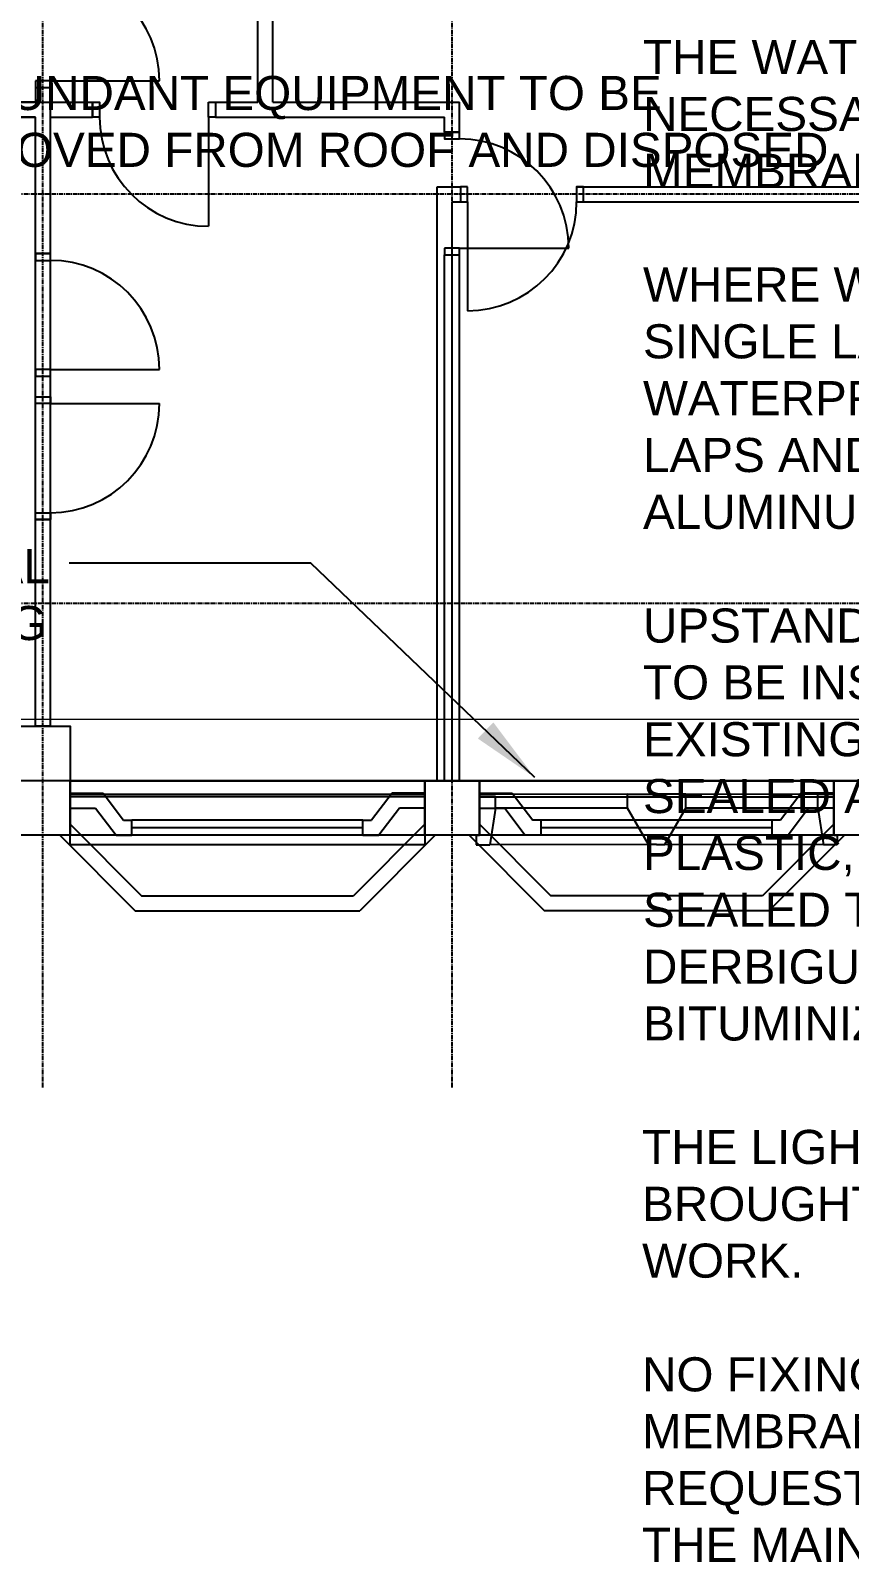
# Model space of a CAD drawing. Header units: millimetres. Extents: x -27283 to 30143, y -18440 to 22926.
# Drawn here: x 15377 to 21380, y -15255 to -4025 of the extents above; entities that cross this region are included whole.
import ezdxf

# ---------------------------------------------------------------- set-up
doc = ezdxf.new("R2010")
doc.units = ezdxf.units.MM
doc.linetypes.add('PCENTRE', pattern=[50.8, 31.75, -6.35, 6.35, -6.35])
doc.linetypes.add('PCENTRE2', pattern=[28.575, 19.05, -3.175, 3.175, -3.175])
for name, color, linetype in [('11th Floor - Doors Windows and Openings', 7, 'Continuous'), ('11th Floor - Structural Members', 7, 'Continuous'), ('11th Floor - Walls', 7, 'Continuous'), ('Boundaries_and_building_grids', 140, 'PCENTRE2'), ('Lift Motor Room Roof - Text and Leaders', 7, 'Continuous'), ('Roof - General', 7, 'Continuous'), ('Roof - Roofs', 7, 'Continuous'), ('Roof - Text and Leaders', 7, 'Continuous'), ('Sixth Floor - Doors Windows and Openings', 7, 'Continuous'), ('Sixth Floor - Structural Members', 7, 'Continuous'), ('Sixth Floor - Walls', 7, 'Continuous'), ('Tenth Floor - Doors Windows and Openings', 7, 'Continuous'), ('Tenth Floor - Structural Members', 7, 'Continuous'), ('Tenth Floor - Walls', 7, 'Continuous')]:
    doc.layers.add(name, color=color, linetype=linetype)
doc.styles.add('Arial1', font='arial.ttf')
doc.dimstyles.new('ISO-25', dxfattribs={"dimtxt": 2.5, "dimasz": 2.5, "dimexe": 1.25, "dimexo": 0.625, "dimtad": 1, "dimtxsty": 'Standard', "dimcen": 2.5, "dimadec": 0, "dimazin": 0, "dimtfac": 1, "dimtmove": 0, "dimatfit": 3, "dimfxl": 1, "dimarcsym": 0})

msp = doc.modelspace()

# ---------------------------------------------------------------- linework, layer by layer
at = {"layer": '11th Floor - Doors Windows and Openings', "color": 1, "linetype": 'Continuous'}
for p, q in [((16120, -9924, 37950), (16120, -9814, 37950)), ((17814, -9814, 37950), (16120, -9814, 37950)), ((17814, -9869, 37950), (16120, -9869, 37950)), ((17814, -9924, 37950), (17814, -9814, 37950)), ((20814, -9814, 37950), (19120, -9814, 37950)), ((19120, -9924, 37950), (19120, -9814, 37950)), ((20814, -9869, 37950), (19120, -9869, 37950)), ((20814, -9924, 37950), (20814, -9814, 37950)), ((17814, -9924, 37950), (16120, -9924, 37950)), ((20814, -9924, 37950), (19120, -9924, 37950))]:
    msp.add_line(p, q, dxfattribs=at)
at = {"layer": '11th Floor - Structural Members', "color": 5, "linetype": 'Continuous', "elevation": 37950}
for points in [[(15667, -9924), (15267, -9924), (15267, -9124), (15667, -9124), (15667, -9924)], [(18667, -9924), (18267, -9924), (18267, -9524), (18667, -9524), (18667, -9924)], [(21667, -9924), (21267, -9924), (21267, -9524), (21667, -9524), (21667, -9924)]]:
    msp.add_lwpolyline(points, dxfattribs=at)
at = {"layer": '11th Floor - Walls', "color": 3, "linetype": 'Continuous'}
for p, q in [((15667, -9614, 37950), (15908, -9614, 37950)), ((15908, -9614, 37950), (16058, -9814, 37950)), ((18027, -9614, 37950), (17876, -9814, 37950)), ((18267, -9614, 37950), (18027, -9614, 37950)), ((18667, -9614, 37950), (18908, -9614, 37950)), ((18908, -9614, 37950), (19058, -9814, 37950)), ((21027, -9614, 37950), (20876, -9814, 37950)), ((21267, -9614, 37950), (21027, -9614, 37950)), ((15667, -9724, 37950), (15854, -9724, 37950)), ((15854, -9724, 37950), (16004, -9924, 37950)), ((18081, -9724, 37950), (17930, -9924, 37950)), ((18267, -9724, 37950), (18081, -9724, 37950)), ((18667, -9724, 37950), (18854, -9724, 37950)), ((18854, -9724, 37950), (19004, -9924, 37950)), ((21081, -9724, 37950), (20930, -9924, 37950)), ((21267, -9724, 37950), (21081, -9724, 37950)), ((15667, -9842, 37950), (16190, -10369, 37950)), ((16058, -9814, 37950), (16120, -9814, 37950)), ((16120, -9924, 37950), (16120, -9814, 37950)), ((18267, -9842, 37950), (17744, -10369, 37950)), ((17814, -9814, 37950), (17876, -9814, 37950)), ((17814, -9924, 37950), (17814, -9814, 37950)), ((18667, -9842, 37950), (19190, -10369, 37950)), ((19120, -9814, 37950), (19058, -9814, 37950)), ((19120, -9924, 37950), (19120, -9814, 37950)), ((21267, -9842, 37950), (20744, -10369, 37950)), ((20814, -9924, 37950), (20814, -9814, 37950)), ((20876, -9814, 37950), (20814, -9814, 37950)), ((15592, -9924, 37950), (16144, -10479, 37950)), ((16004, -9924, 37950), (16120, -9924, 37950)), ((18343, -9924, 37950), (17790, -10479, 37950)), ((17814, -9924, 37950), (17930, -9924, 37950)), ((18592, -9924, 37950), (19144, -10479, 37950)), ((19120, -9924, 37950), (19004, -9924, 37950)), ((21343, -9924, 37950), (20790, -10479, 37950)), ((20930, -9924, 37950), (20814, -9924, 37950)), ((16190, -10369, 37950), (17744, -10369, 37950)), ((20744, -10369, 37950), (19190, -10369, 37950)), ((16144, -10479, 37950), (17790, -10479, 37950)), ((20790, -10479, 37950), (19144, -10479, 37950))]:
    msp.add_line(p, q, dxfattribs=at)
at = {"layer": 'Boundaries_and_building_grids', "color": 140, "linetype": 'PCENTRE', "lineweight": -3}
for p, q in [((15467, -11774), (15467, 11826)), ((18467, -11774), (18467, 11826)), ((25217, -5224), (-27283, -5224)), ((25217, -8224), (-27283, -8224))]:
    msp.add_line(p, q, dxfattribs=at)
at = {"layer": 'Roof - General', "color": 4, "linetype": 'Continuous', "lineweight": 0}
msp.add_xline((-14868, -9074, 42250), (-1, 0), dxfattribs=at)
at = {"layer": 'Roof - Roofs', "color": 3, "linetype": 'Continuous', "lineweight": -3}
for p, q in [((22767, -9524, 42250), (-24833, -9524, 42250)), ((23167, -9924, 42250), (-25233, -9924, 42250))]:
    msp.add_line(p, q, dxfattribs=at)
at = {"layer": 'Sixth Floor - Doors Windows and Openings', "color": 1, "linetype": 'Continuous', "lineweight": -3}
for p, q in [((15522, -4392, 20700), (16322, -4392, 20700)), ((18580, -5279, 20700), (18580, -6079, 20700)), ((15522, -6759, 20700), (16322, -6759, 20700)), ((15667, -9623, 20700), (18267, -9623, 20700)), ((18267, -9643, 20700), (15667, -9643, 20700)), ((18667, -9643, 20700), (21267, -9643, 20700)), ((19754, -9623, 20700), (18785, -9624, 20700)), ((21149, -9624, 20700), (20181, -9623, 20700)), ((19754, -9724, 20700), (18785, -9724, 20700)), ((21149, -9724, 20700), (20181, -9724, 20700)), ((19908, -9992, 20700), (18743, -9994, 20700)), ((21191, -9994, 20700), (20026, -9992, 20700))]:
    msp.add_line(p, q, dxfattribs=at)
at = {"layer": 'Sixth Floor - Doors Windows and Openings', "color": 1, "linetype": 'Continuous', "lineweight": -3, "elevation": 20700}
for points in [[(15412, -4392), (15412, -4442), (15522, -4442), (15522, -4392), (15412, -4392)], [(18580, -5169), (18530, -5169), (18530, -5279), (18580, -5279), (18580, -5169)], [(19430, -5169), (19380, -5169), (19380, -5279), (19430, -5279), (19430, -5169)], [(15412, -6759), (15412, -6709), (15522, -6709), (15522, -6759), (15412, -6759)], [(15412, -7609), (15412, -7559), (15522, -7559), (15522, -7609), (15412, -7609)], [(18267, -9994), (15667, -9994), (15667, -9524), (18267, -9524), (18267, -9994)], [(18644, -9924), (18667, -9924), (18667, -9524), (21267, -9524), (21267, -9924), (21291, -9924)]]:
    msp.add_lwpolyline(points, dxfattribs=at)
at = {"layer": 'Sixth Floor - Doors Windows and Openings', "color": 1, "linetype": 'Continuous', "lineweight": -3}
for centre, start, end in [((15522, -4392, 20700), 0, 90), ((18580, -5279, 20700), 270, 0), ((15522, -6759, 20700), 270, 0)]:
    msp.add_arc(centre, 800, start, end, dxfattribs=at)
at = {"layer": 'Sixth Floor - Structural Members', "color": 5, "linetype": 'Continuous', "elevation": 20700}
for points in [[(15667, -9924), (15267, -9924), (15267, -9124), (15667, -9124), (15667, -9924)], [(18667, -9924), (18267, -9924), (18267, -9524), (18667, -9524), (18667, -9924)], [(21667, -9924), (21267, -9924), (21267, -9524), (21667, -9524), (21667, -9924)]]:
    msp.add_lwpolyline(points, dxfattribs=at)
at = {"layer": 'Sixth Floor - Walls', "color": 2, "linetype": 'Continuous', "lineweight": -3}
for p, q in [((15412, -4442, 20700), (15412, -4549, 20700)), ((15412, -4442, 20700), (15522, -4442, 20700)), ((15522, -4442, 20700), (15522, -4549, 20700)), ((15412, -4549, 20700), (13882, -4549, 20700)), ((15522, -6709, 20700), (15522, -4549, 20700)), ((15412, -4659, 20700), (13882, -4659, 20700)), ((15412, -6709, 20700), (15412, -4659, 20700)), ((18357, -9524, 20700), (18357, -5169, 20700)), ((18357, -5169, 20700), (18530, -5169, 20700)), ((18530, -5169, 20700), (18530, -5279, 20700)), ((19380, -5169, 20700), (19380, -5279, 20700)), ((19380, -5169, 20700), (22767, -5169, 20700)), ((18467, -9524, 20700), (18467, -5279, 20700)), ((18467, -5279, 20700), (18530, -5279, 20700)), ((19380, -5279, 20700), (22767, -5279, 20700)), ((15412, -6709, 20700), (15522, -6709, 20700)), ((15412, -9124, 20700), (15412, -7609, 20700)), ((15412, -7609, 20700), (15522, -7609, 20700)), ((15522, -9124, 20700), (15522, -7609, 20700)), ((15522, -9124, 20700), (15412, -9124, 20700))]:
    msp.add_line(p, q, dxfattribs=at)
at = {"layer": 'Sixth Floor - Walls', "color": 3, "linetype": 'Continuous', "lineweight": -3}
for p, q in [((18667, -9624, 20700), (18785, -9624, 20700)), ((18785, -9724, 20700), (18785, -9643, 20700)), ((19754, -9724, 20700), (19754, -9623, 20700)), ((19754, -9623, 20700), (20000, -9623, 20700)), ((20181, -9623, 20700), (19934, -9623, 20700)), ((20181, -9724, 20700), (20181, -9623, 20700)), ((21149, -9724, 20700), (21149, -9624, 20700)), ((21267, -9624, 20700), (21149, -9624, 20700)), ((18785, -9724, 20700), (18743, -9994, 20700)), ((19908, -9992, 20700), (19754, -9724, 20700)), ((20026, -9992, 20700), (20181, -9724, 20700)), ((21149, -9724, 20700), (21191, -9994, 20700)), ((18644, -9924, 20700), (18644, -9994, 20700)), ((18644, -9994, 20700), (18743, -9994, 20700)), ((19967, -9992, 20700), (19908, -9992, 20700)), ((19967, -9992, 20700), (20026, -9992, 20700)), ((21291, -9994, 20700), (21191, -9994, 20700)), ((21291, -9924, 20700), (21291, -9994, 20700))]:
    msp.add_line(p, q, dxfattribs=at)
at = {"layer": 'Tenth Floor - Doors Windows and Openings', "color": 1, "linetype": 'Continuous', "lineweight": -3}
for p, q in [((16682, -4659, 34500), (16682, -5459, 34500)), ((18522, -5619, 34500), (19322, -5619, 34500)), ((15522, -6509, 34500), (16322, -6509, 34500))]:
    msp.add_line(p, q, dxfattribs=at)
at = {"layer": 'Tenth Floor - Doors Windows and Openings', "color": 1, "linetype": 'Continuous'}
for p, q in [((15667, -9623, 34500), (18267, -9623, 34500)), ((18267, -9643, 34500), (15667, -9643, 34500)), ((18667, -9643, 34500), (21267, -9643, 34500)), ((19754, -9623, 34500), (18785, -9624, 34500)), ((21149, -9624, 34500), (20181, -9623, 34500)), ((19754, -9724, 34500), (18785, -9724, 34500)), ((21149, -9724, 34500), (20181, -9724, 34500)), ((19908, -9992, 34500), (18743, -9994, 34500)), ((21191, -9994, 34500), (20026, -9992, 34500))]:
    msp.add_line(p, q, dxfattribs=at)
at = {"layer": 'Tenth Floor - Doors Windows and Openings', "color": 3, "linetype": 'Continuous'}
for p, q in [((18667, -9624, 34500), (18785, -9624, 34500)), ((18785, -9724, 34500), (18785, -9643, 34500)), ((19754, -9623, 34500), (20000, -9623, 34500)), ((19754, -9724, 34500), (19754, -9643, 34500)), ((20181, -9623, 34500), (19934, -9623, 34500)), ((20181, -9724, 34500), (20181, -9643, 34500)), ((21267, -9624, 34500), (21149, -9624, 34500)), ((21149, -9724, 34500), (21149, -9643, 34500)), ((18785, -9724, 34500), (18743, -9994, 34500)), ((19908, -9992, 34500), (19754, -9724, 34500)), ((20026, -9992, 34500), (20181, -9724, 34500)), ((21149, -9724, 34500), (21191, -9994, 34500)), ((18644, -9924, 34500), (18644, -9994, 34500)), ((18644, -9994, 34500), (18743, -9994, 34500)), ((19967, -9992, 34500), (19908, -9992, 34500)), ((19967, -9992, 34500), (20026, -9992, 34500)), ((21291, -9994, 34500), (21191, -9994, 34500)), ((21291, -9924, 34500), (21291, -9994, 34500))]:
    msp.add_line(p, q, dxfattribs=at)
at = {"layer": 'Tenth Floor - Doors Windows and Openings', "color": 1, "linetype": 'Continuous', "lineweight": -3, "elevation": 34500}
for points in [[(15832, -4549), (15882, -4549), (15882, -4659), (15832, -4659), (15832, -4549)], [(16682, -4549), (16732, -4549), (16732, -4659), (16682, -4659), (16682, -4549)], [(18412, -4769), (18412, -4819), (18522, -4819), (18522, -4769), (18412, -4769)], [(15412, -5659), (15412, -5709), (15522, -5709), (15522, -5659), (15412, -5659)], [(18412, -5619), (18412, -5669), (18522, -5669), (18522, -5619), (18412, -5619)], [(15412, -6509), (15412, -6559), (15522, -6559), (15522, -6509), (15412, -6509)]]:
    msp.add_lwpolyline(points, dxfattribs=at)
at = {"layer": 'Tenth Floor - Doors Windows and Openings', "color": 1, "linetype": 'Continuous', "elevation": 34500}
for points in [[(18267, -9994), (15667, -9994), (15667, -9524), (18267, -9524), (18267, -9994)], [(18644, -9924), (18667, -9924), (18667, -9524), (21267, -9524), (21267, -9924), (21291, -9924)]]:
    msp.add_lwpolyline(points, dxfattribs=at)
at = {"layer": 'Tenth Floor - Doors Windows and Openings', "color": 1, "linetype": 'Continuous', "lineweight": -3}
for centre, start, end in [((16682, -4659, 34500), 180, 270), ((18522, -5619, 34500), 0, 90), ((15522, -6509, 34500), 0, 90)]:
    msp.add_arc(centre, 800, start, end, dxfattribs=at)
at = {"layer": 'Tenth Floor - Structural Members', "color": 5, "linetype": 'Continuous', "elevation": 34500}
for points in [[(15667, -9924), (15267, -9924), (15267, -9124), (15667, -9124), (15667, -9924)], [(18667, -9924), (18267, -9924), (18267, -9524), (18667, -9524), (18667, -9924)], [(21667, -9924), (21267, -9924), (21267, -9524), (21667, -9524), (21667, -9924)]]:
    msp.add_lwpolyline(points, dxfattribs=at)
at = {"layer": 'Tenth Floor - Walls', "color": 2, "linetype": 'Continuous', "lineweight": -3}
for p, q in [((17042, -4549, 34500), (17042, -2169, 34500)), ((17152, -4549, 34500), (17152, -2279, 34500)), ((13882, -4549, 34500), (15832, -4549, 34500)), ((15832, -4549, 34500), (15832, -4659, 34500)), ((16732, -4549, 34500), (16732, -4659, 34500)), ((16732, -4549, 34500), (17042, -4549, 34500)), ((17152, -4549, 34500), (18522, -4549, 34500)), ((18522, -4769, 34500), (18522, -4549, 34500)), ((13882, -4659, 34500), (15412, -4659, 34500)), ((15412, -5659, 34500), (15412, -4659, 34500)), ((15522, -4659, 34500), (15832, -4659, 34500)), ((15522, -5659, 34500), (15522, -4659, 34500)), ((16732, -4659, 34500), (18412, -4659, 34500)), ((18412, -4769, 34500), (18412, -4659, 34500)), ((18412, -4769, 34500), (18522, -4769, 34500)), ((15412, -5659, 34500), (15522, -5659, 34500)), ((18412, -9524, 34500), (18412, -5669, 34500)), ((18412, -5669, 34500), (18522, -5669, 34500)), ((18522, -9524, 34500), (18522, -5669, 34500)), ((15412, -9124, 34500), (15412, -6559, 34500)), ((15412, -6559, 34500), (15522, -6559, 34500)), ((15522, -9124, 34500), (15522, -6559, 34500)), ((15412, -9124, 34500), (15522, -9124, 34500)), ((18412, -9524, 34500), (18522, -9524, 34500)), ((18412, -9524, 34500), (18522, -9524, 34500))]:
    msp.add_line(p, q, dxfattribs=at)

# ---------------------------------------------------------------- texts
at = {"layer": 'Lift Motor Room Roof - Text and Leaders', "color": 2, "linetype": 'Continuous', "char_height": 250, "attachment_point": 1, "style": 'Arial1'}
for s, insert, width in [('WATERPROOFING TO BE INSPECTED FOR DEFECTS ONCE PROTECTIVE TILES HAVE BEEN LIFTED.  DECISION ON REPLACEMENT OF WATERPROOFING THEN TO BE MADE BY ARCHITECT\\P\\PTHE WATERPROOFING IS TO BE PATCHED WHERE NECESSARY WITH SUITABLE 3MM THICK TORCH-ON MEMBRANE TO MATCH EXISTING SYSTEM\\P\\PWHERE WATERPROOFING IS TO BE REPLACED, USE SINGLE LAYER DERBIGUM SINGLE LAYER SP4 WATERPROOFING WITH 75MM SIDE LAPS AND 100 END LAPS AND FINISHED WITH TWO COATS OF BITUMINIZED ALUMINUM PAINT\\P\\PUPSTANDS ARE TO BE DERBIGUM SP3 WATERPROOFING TO BE INSTALLED TO THE VERTICAL, OVERLAP THE EXISTING WATERPROOFING 200MM ON THE FLAT AND BE SEALED AGAINST THE WALL WITH GEOFLEX LIQUID PLASTIC, INCLUDING POLYPROPYLENE REINFORCEMENT, SEALED TO PRIMED SURFACE AND DRESSED OVER DERBIGUM TURN-UP AND FINISHED WITH TWO COATS OF BITUMINIZED ALUMINUM PAINT', (19867, -2010, 46830), 10310.43), ('THE LIGHTENING PROTECTION IS TO BE TESTED AND BROUGHT UP TO SPECIFICATION ON COMPLETION OF THE WORK.  \\P\\PNO FIXINGS ARE TO PENETRATE ANY WATERPROOFING MEMBRANE.  WHERE REQUIRED THE CONTRACTOR IS TO REQUEST SUITABLE FIXING BLOCKS TO BE INSTALLED BY THE MAIN CONTRACTOR', (19860, -12084, 46830), 10148.76)]:
    msp.add_mtext(s, dxfattribs=dict(at, insert=insert, width=width))
at = {"layer": 'Roof - Text and Leaders', "color": 2, "linetype": 'Continuous', "char_height": 250, "attachment_point": 1, "style": 'Arial1'}
for s, insert, width in [('REDUNDANT EQUIPMENT TO BE REMOVED FROM ROOF AND DISPOSED OF', (14494, -4357, 42250), 6973.49), ('WATERPROOFING TO BE TAKEN UP ON THE EXTERNAL PERIMETER UNDER THE PRECAST CONCRETE COPING', (6050, -7826, 42250), 10492.93)]:
    msp.add_mtext(s, dxfattribs=dict(at, insert=insert, width=width))

# ---------------------------------------------------------------- leaders
at = {"layer": 'Roof - Text and Leaders', "color": 3, "linetype": 'Continuous', "lineweight": -3}
msp.add_leader([(19074, -9501, 42250), (17432, -7930, 42250), (15661, -7930, 42250)], dimstyle='ISO-25', override={"dimscale": 1, "dimasz": 500, "dimclrd": 1}, dxfattribs=at)

doc.saveas('drawing.dxf')
